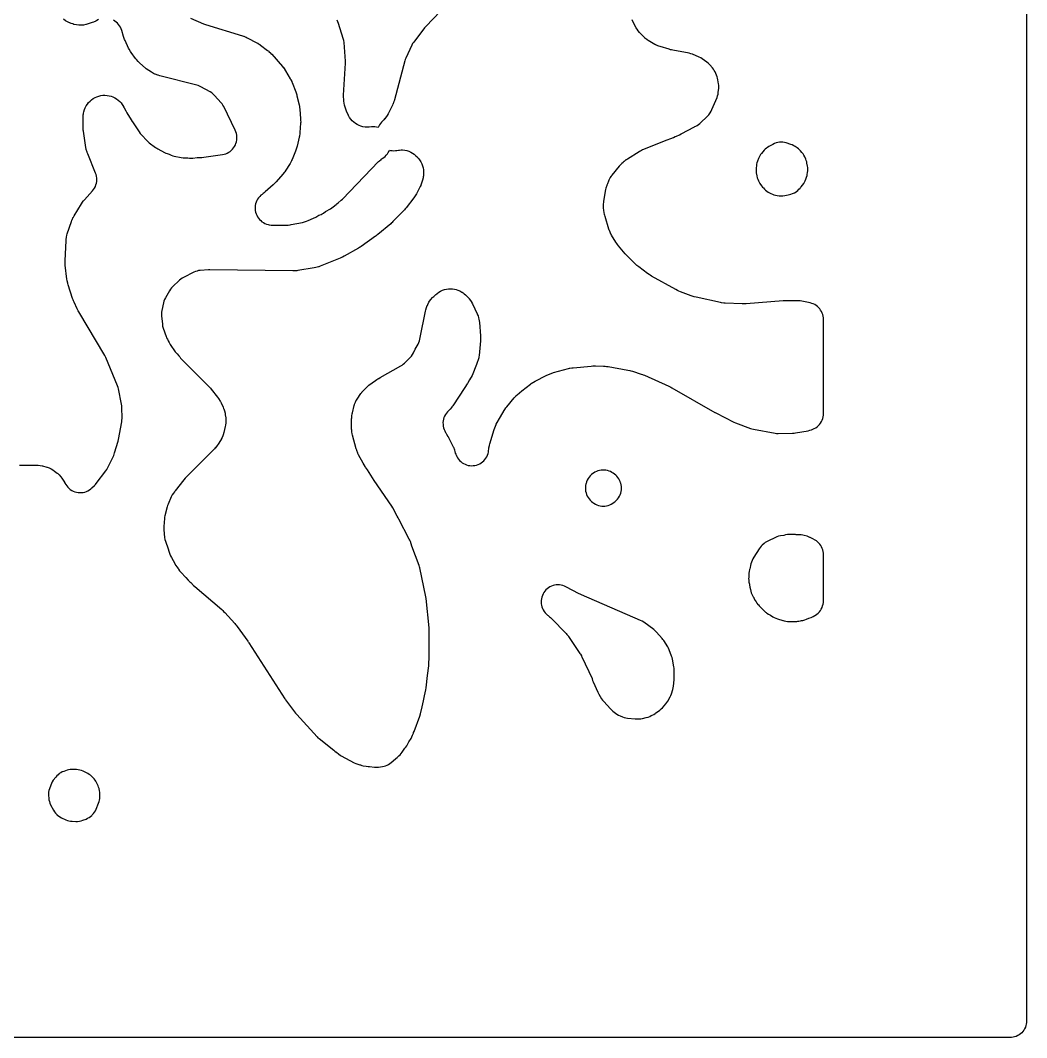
# Model space of a CAD drawing. Header units: millimetres. Extents: x 0 to 300, y 0 to 300.
# Drawn here: x 151.6 to 300.1, y -0.1 to 150 of the extents above; entities that cross this region are included whole.
import ezdxf

# ---------------------------------------------------------------- set-up
doc = ezdxf.new("R2010")
doc.units = ezdxf.units.MM
doc.layers.add('CUT', color=7, linetype='CONTINUOUS')

msp = doc.modelspace()

# ---------------------------------------------------------------- linework, layer by layer
at = {"layer": 'CUT'}
for points in [[(300.15, 297.0112), (300.15, 2.4114), (300.1379, 2.1654), (300.1369, 2.1453), (300.135, 2.1053), (300.099, 1.8629), (300.0395, 1.6252), (299.9569, 1.3944), (299.8521, 1.1729), (299.7262, 0.9627), (299.5802, 0.7659), (299.4156, 0.5844), (299.2341, 0.4198), (299.0373, 0.2738), (298.8271, 0.1479), (298.6056, 0.0431), (298.3748, -0.0395), (298.1371, -0.099), (297.8947, -0.135), (297.5886, -0.15), (297.0775, -0.15), (297.073, -0.15), (3, -0.15)], [(217.9244, 155.894), (211.439, 149.0751), (211.2697, 148.8774), (209.6629, 146.7907), (209.5084, 146.5656), (209.3794, 146.325), (208.4868, 144.4175), (208.4017, 144.2123), (208.3352, 144.0004), (206.8109, 138.2684), (206.7573, 138.0853), (206.7468, 138.0529), (206.612, 137.6963), (206.5983, 137.6651), (206.5174, 137.4924), (205.8754, 136.2075), (205.7905, 136.0474), (205.7747, 136.0191), (205.5977, 135.7369), (205.3943, 135.4731), (205.3733, 135.4484), (205.2526, 135.3133), (205.2107, 135.2686), (205.0813, 135.1373), (205.0134, 135.0717), (205.0148, 135.0703), (204.9157, 134.9747), (204.759, 134.7912), (204.6207, 134.5935), (204.5021, 134.3834), (204.422, 134.2026), (204.4209, 134.203), (204.1823, 134.2545), (203.9399, 134.2826), (203.6958, 134.2868), (203.4526, 134.2673), (203.1011, 134.2216), (202.7921, 134.2122), (202.4837, 134.233), (202.1788, 134.2841), (201.8804, 134.3649), (201.5914, 134.4745), (201.3145, 134.612), (201.0525, 134.776), (200.8079, 134.965), (200.583, 135.1771), (200.38, 135.4102), (200.2008, 135.6621), (200.0325, 135.9562), (200.0176, 135.9855), (199.9381, 136.1518), (199.7448, 136.5829), (199.6827, 136.7298), (199.6721, 136.7563), (199.5753, 137.0332), (199.5024, 137.3173), (199.4964, 137.3453), (199.4667, 137.502), (199.3736, 138.057), (199.345, 138.2622), (199.3409, 138.2989), (199.3179, 138.7124), (199.3179, 138.7493), (199.3235, 138.9564), (199.5822, 143.6656), (199.5798, 143.9773), (199.3863, 146.7413), (199.3482, 147.0348), (199.2757, 147.3218), (198.5732, 149.539), (198.4801, 149.7867), (198.3612, 150.0231)], [(163.1376, 150.101), (162.9132, 149.9864), (162.7587, 149.8974), (162.4207, 149.7483), (162.3871, 149.7356), (162.1972, 149.6695), (161.4823, 149.4421), (161.2916, 149.3869), (161.2573, 149.3779), (160.9, 149.3047), (160.5688, 149.2727), (160.236, 149.2759), (159.9055, 149.3143), (159.5496, 149.3944), (159.5155, 149.404), (159.3259, 149.4628), (159.0765, 149.5475), (158.8947, 149.6144), (158.8626, 149.6272), (158.5391, 149.7758), (158.2596, 149.9411), (157.9735, 150.1529)], [(176.7383, 150.3238), (178.6515, 149.4946), (178.9151, 149.3976), (184.3855, 147.7259), (184.5503, 147.6713), (184.5796, 147.6609), (184.9008, 147.5291), (184.929, 147.516), (185.0847, 147.4391), (186.4925, 146.7029), (186.6253, 146.63), (186.6489, 146.6164), (186.9051, 146.4548), (186.9274, 146.4394), (187.0504, 146.351), (188.1047, 145.5603), (188.2573, 145.4396), (188.284, 145.4173), (188.5692, 145.1531), (188.5934, 145.1282), (188.7254, 144.9853), (190.3021, 143.1868), (190.417, 143.0492), (190.437, 143.0241), (190.6464, 142.7333), (190.6639, 142.7065), (190.7579, 142.5539), (191.4432, 141.3803), (191.5139, 141.2537), (191.5262, 141.2307), (191.6526, 140.9697), (191.6631, 140.9459), (191.7186, 140.8119), (192.2538, 139.4475), (192.3026, 139.3158), (192.3109, 139.292), (192.3936, 139.0236), (192.4001, 138.9992), (192.4339, 138.8629), (192.7356, 137.5377), (192.7834, 137.29), (192.8101, 137.1209), (192.841, 136.8705), (192.9665, 135.4696), (192.977, 135.3174), (192.9783, 135.2902), (192.9807, 134.9852), (192.9798, 134.9579), (192.9718, 134.8056), (192.87, 133.422), (192.8558, 133.2702), (192.8527, 133.2431), (192.8057, 132.942), (192.8004, 132.9152), (192.7678, 132.7663), (192.4405, 131.4053), (192.3667, 131.1415), (192.3102, 130.9645), (192.2174, 130.7067), (191.7185, 129.4655), (191.6473, 129.2998), (191.6338, 129.2706), (191.4771, 128.9683), (191.4128, 128.8693), (191.3279, 128.7235), (190.782, 127.8802), (190.6294, 127.662), (190.5208, 127.5177), (190.3531, 127.3108), (189.3742, 126.187), (189.2117, 126.012), (189.0978, 125.8969), (188.9245, 125.7326), (187.7239, 124.6649), (187.5688, 124.5344), (187.4612, 124.4486), (187.2724, 124.3063), (187.273, 124.3055), (187.1085, 124.1756), (186.9299, 124.0031), (186.7692, 123.8138), (186.6281, 123.6095), (186.508, 123.3922), (186.4101, 123.164), (186.3352, 122.9273), (186.2842, 122.6843), (186.2576, 122.4374), (186.2556, 122.1891), (186.2782, 121.9418), (186.3253, 121.698), (186.3962, 121.4601), (186.4905, 121.2304), (186.6071, 121.0112), (186.7448, 120.8046), (186.9024, 120.6127), (187.0782, 120.4373), (187.2705, 120.2803), (187.4775, 120.1431), (187.697, 120.0272), (187.927, 119.9335), (188.1651, 119.8632), (188.3443, 119.8198), (188.639, 119.7669), (188.9378, 119.7496), (190.8722, 119.7536), (191.1496, 119.7696), (191.4236, 119.8163), (191.5601, 119.8475), (191.5995, 119.8534), (193.2579, 120.1777), (193.5481, 120.2528), (193.8273, 120.3621), (194.0734, 120.4759), (194.8677, 120.7855), (195.1997, 120.9439), (195.6838, 121.2205), (195.9811, 121.3579), (196.1599, 121.4495), (196.3309, 121.5552), (196.666, 121.7814), (197.3953, 122.198), (197.5858, 122.3185), (197.7647, 122.4557), (198.2031, 122.8245), (198.3219, 122.9133), (198.4908, 123.0666), (198.9547, 123.4568), (199.1392, 123.6286), (204.4925, 129.1433), (204.6035, 129.253), (204.6238, 129.2722), (204.859, 129.4773), (204.8808, 129.4947), (205.0047, 129.5898), (205.2547, 129.7735), (205.4441, 129.9275), (205.6176, 130.0992), (205.7735, 130.2869), (205.9103, 130.489), (206.0268, 130.7035), (206.0884, 130.8493), (206.2339, 130.812), (206.4723, 130.775), (206.7132, 130.7612), (206.9542, 130.7706), (207.1503, 130.7974), (207.1626, 130.7975), (207.4074, 130.8233), (207.5356, 130.8433), (207.5673, 130.8475), (207.8351, 130.8697), (208.0344, 130.8671), (208.3421, 130.8326), (208.6449, 130.7681), (208.9399, 130.674), (209.2242, 130.5515), (209.4951, 130.4015), (209.75, 130.2256), (209.9863, 130.0256), (210.2225, 129.7818), (210.2442, 129.757), (210.3626, 129.6153), (210.4015, 129.5663), (210.5125, 129.4193), (210.5317, 129.3926), (210.7152, 129.108), (210.8564, 128.8333), (210.97, 128.546), (211.0548, 128.2489), (211.1101, 127.945), (211.1353, 127.6371), (211.1301, 127.3283), (211.0913, 126.9919), (211.0859, 126.9594), (211.0513, 126.7785), (210.9753, 126.4272), (210.9369, 126.2669), (210.9294, 126.2384), (210.8395, 125.9489), (210.7244, 125.6684), (210.7121, 125.6416), (210.6396, 125.4935), (210.0824, 124.4156), (210.0009, 124.2663), (209.9857, 124.2399), (209.8028, 123.9532), (209.7853, 123.9283), (209.6843, 123.7915), (208.5547, 122.3316), (208.4119, 122.1581), (208.3115, 122.0432), (208.1586, 121.8786), (206.6081, 120.3063), (206.4828, 120.185), (206.3957, 120.1046), (206.2649, 119.9892), (204.3636, 118.3898), (204.2356, 118.2868), (204.1471, 118.2188), (204.0146, 118.1215), (201.9048, 116.6415), (201.7554, 116.5419), (201.6522, 116.4767), (201.4982, 116.3844), (199.3817, 115.1841), (199.165, 115.0703), (199.0155, 114.998), (198.7918, 114.8986), (195.8655, 113.7117), (195.6709, 113.6389), (195.6359, 113.6269), (195.2362, 113.5144), (195.2001, 113.5063), (194.9961, 113.4668), (192.5644, 113.0651), (192.3998, 113.0416), (192.3703, 113.0381), (192.0389, 113.0131), (192.0091, 113.0122), (191.8429, 113.0108), (179.5656, 113.178), (179.3492, 113.1716), (178.1606, 113.0846), (177.9169, 113.0547), (177.6772, 113.0009), (177.4439, 112.924), (177.2193, 112.8245), (175.6967, 112.0583), (175.4898, 111.9415), (175.2949, 111.8057), (175.1137, 111.6519), (174.0701, 110.6769), (173.8951, 110.496), (173.7392, 110.2985), (173.6039, 110.0864), (173.0025, 109.0294), (172.8888, 108.8037), (172.7985, 108.5678), (172.7324, 108.3239), (172.4826, 107.1738), (172.4406, 106.9171), (172.4256, 106.6573), (172.4376, 106.3974), (172.5602, 105.156), (172.6059, 104.867), (172.6851, 104.5853), (173.1097, 103.3562), (173.197, 103.1373), (173.3046, 102.9276), (173.3935, 102.7884), (173.4216, 102.716), (173.5492, 102.4385), (173.7098, 102.1786), (174.476, 101.0926), (174.5953, 100.9368), (174.7265, 100.7909), (175.003, 100.5066), (175.1351, 100.3197), (175.2622, 100.1551), (175.4024, 100.0016), (179.4211, 95.9547), (179.5606, 95.8064), (179.6526, 95.7032), (179.7838, 95.5475), (180.7119, 94.384), (180.8462, 94.2049), (180.8692, 94.1723), (181.1045, 93.7917), (181.1234, 93.7566), (181.2237, 93.5564), (181.5338, 92.8882), (181.6091, 92.7146), (181.6217, 92.6832), (181.7356, 92.3545), (181.8157, 92.0161), (181.8219, 91.9828), (181.8514, 91.7959), (181.9107, 91.3483), (181.9288, 91.1834), (181.9314, 91.1538), (181.9445, 90.8492), (181.9319, 90.5712), (181.8912, 90.269), (181.8859, 90.2398), (181.8529, 90.0772), (181.6461, 89.1626), (181.6068, 89.0048), (181.5992, 88.9767), (181.5082, 88.6919), (181.403, 88.4402), (181.2643, 88.1753), (181.2497, 88.1502), (181.165, 88.0113), (180.7891, 87.424), (180.6757, 87.257), (180.6547, 87.2277), (180.4019, 86.9132), (180.3779, 86.8864), (180.2391, 86.7398), (175.9489, 82.4436), (175.7364, 82.2013), (174.4598, 80.5417), (174.3896, 80.4539), (174.3642, 80.4187), (174.3587, 80.4104), (174.1939, 80.1961), (174.0242, 79.9453), (173.886, 79.6759), (173.4047, 78.5785), (173.3286, 78.3828), (173.2691, 78.1815), (172.9355, 76.8487), (172.895, 76.6546), (172.8701, 76.458), (172.769, 75.2944), (172.7597, 75.0565), (172.7731, 74.8188), (172.893, 73.6693), (172.9387, 73.3876), (173.0162, 73.1131), (173.4016, 71.9964), (173.5045, 71.6339), (173.5923, 71.3785), (173.6786, 71.1947), (173.7739, 70.959), (173.8965, 70.7286), (174.164, 70.2835), (174.5535, 69.5585), (174.7016, 69.3169), (174.876, 69.0935), (174.8859, 69.0822), (174.9434, 68.9867), (175.1057, 68.7487), (175.2944, 68.531), (176.0513, 67.7531), (176.3659, 67.3943), (176.618, 67.1449), (176.7695, 67.015), (177.1713, 66.602), (177.3361, 66.4473), (181.3214, 63.0313), (181.4899, 62.8776), (181.6012, 62.7699), (181.7601, 62.6063), (183.2414, 60.9856), (183.3764, 60.8295), (183.4651, 60.721), (183.5913, 60.5577), (185.1808, 58.3795), (185.2458, 58.2875), (185.289, 58.2244), (185.3513, 58.1305), (190.6596, 49.8547), (190.6777, 49.827), (190.681, 49.8219), (190.7611, 49.7077), (192.2332, 47.7279), (192.3978, 47.5289), (195.3903, 44.2696), (195.5329, 44.1264), (195.6865, 43.9952), (197.8907, 42.2621), (198.0297, 42.1441), (198.2224, 41.9961), (198.2538, 41.9765), (198.6161, 41.6916), (198.7925, 41.565), (198.9791, 41.4541), (200.8776, 40.4351), (201.1447, 40.3114), (201.4245, 40.2199), (201.735, 40.1383), (201.8137, 40.1036), (202.0146, 40.0347), (202.2205, 39.9831), (202.6404, 39.8966), (202.9348, 39.854), (203.1412, 39.849), (203.8673, 39.7801), (204.1633, 39.7697), (204.4585, 39.7943), (205.0662, 39.8815), (205.2954, 39.9254), (205.5195, 39.9905), (205.7366, 40.0761), (205.9447, 40.1817), (206.1421, 40.3062), (206.327, 40.4485), (206.9968, 41.0159), (207.0402, 41.0467), (207.2193, 41.1864), (207.385, 41.3418), (207.3956, 41.3537), (207.4809, 41.4259), (207.6623, 41.5958), (207.8259, 41.7828), (207.9702, 41.9851), (208.1603, 42.2819), (208.3798, 42.5526), (208.516, 42.7375), (208.6347, 42.934), (208.9499, 43.5146), (209.2744, 44.0212), (209.4038, 44.2485), (209.5087, 44.488), (209.624, 44.7941), (209.6553, 44.871), (209.7238, 45.0588), (210.5716, 47.3087), (210.6755, 47.6608), (210.9002, 48.6976), (211.1251, 49.5563), (211.1809, 49.8314), (211.2514, 50.3183), (211.4439, 51.2068), (211.4863, 51.4692), (211.6824, 53.295), (211.8873, 54.7098), (211.9131, 55.0548), (211.9153, 55.4622), (211.9273, 55.5745), (211.9416, 55.8255), (211.9687, 60.0539), (211.9563, 60.3191), (211.521, 64.6656), (211.4794, 64.9337), (210.5831, 69.1721), (210.5359, 69.3594), (210.4744, 69.5424), (209.3957, 72.383), (209.172, 73.067), (209.0998, 73.2603), (209.0119, 73.4471), (207.4705, 76.3985), (207.3589, 76.5908), (207.2246, 76.8002), (206.5605, 78.0502), (206.42, 78.2832), (203.8495, 82.0632), (202.8395, 83.6381), (202.5661, 84.0645), (202.5189, 84.138), (202.2041, 84.6289), (201.5332, 85.8759), (201.4365, 86.0685), (201.4203, 86.1034), (201.261, 86.5037), (201.2489, 86.5401), (201.1868, 86.7465), (200.6336, 88.7955), (200.594, 88.9561), (200.5876, 88.985), (200.5345, 89.2843), (200.508, 89.5871), (200.5068, 89.6166), (200.5033, 89.782), (200.5045, 91.1613), (200.5079, 91.317), (200.5091, 91.3449), (200.5332, 91.6303), (200.5808, 91.9128), (200.5866, 91.9401), (200.622, 92.0918), (200.8931, 93.1523), (200.9387, 93.3153), (200.9475, 93.3443), (201.0515, 93.6378), (201.1329, 93.8148), (201.1947, 93.9232), (201.2109, 93.9488), (201.3047, 94.0901), (201.8758, 94.9093), (201.9979, 95.0746), (202.0205, 95.1034), (202.2907, 95.4126), (202.3163, 95.4388), (202.4638, 95.5819), (203.062, 96.1312), (204.0295, 96.8513), (204.2212, 96.985), (204.3542, 97.0716), (204.4612, 97.1367), (204.4686, 97.141), (204.4815, 97.1485), (204.4945, 97.1561), (204.706, 97.2792), (207.7678, 99.0127), (207.954, 99.1292), (208.1292, 99.2616), (208.2921, 99.4088), (209.1454, 100.2508), (209.3308, 100.4552), (209.4925, 100.6787), (209.6286, 100.9187), (209.8958, 101.457), (210.308, 102.2241), (210.4196, 102.4605), (210.5058, 102.7072), (210.5658, 102.9616), (210.6045, 103.1754), (211.4085, 107.0946), (211.447, 107.2627), (211.4546, 107.2926), (211.5466, 107.5961), (211.6661, 107.8899), (211.679, 107.9179), (211.7549, 108.0728), (211.9224, 108.3959), (212.0063, 108.5473), (212.1875, 108.8004), (212.4502, 109.091), (212.4773, 109.1177), (212.6332, 109.2631), (212.9512, 109.5431), (213.0886, 109.6584), (213.1136, 109.6784), (213.3807, 109.8717), (213.6401, 110.0239), (213.9129, 110.1506), (214.1965, 110.2508), (214.4884, 110.3233), (214.7859, 110.3677), (215.0862, 110.3834), (215.3867, 110.3704), (215.6846, 110.3287), (215.9584, 110.2632), (216.1772, 110.1901), (216.1953, 110.1839), (216.4817, 110.0551), (216.7812, 109.8823), (216.8095, 109.864), (216.965, 109.758), (217.0699, 109.6825), (217.1227, 109.6427), (217.2908, 109.4972), (217.314, 109.4751), (217.4409, 109.3484), (217.698, 109.0791), (217.8309, 108.9323), (217.8539, 108.9054), (218.0423, 108.6609), (218.2279, 108.3605), (218.2453, 108.3285), (218.3379, 108.147), (219.0374, 106.6787), (219.1056, 106.5267), (219.1598, 106.3828), (219.2393, 106.1012), (219.2459, 106.0734), (219.2794, 105.9178), (219.3775, 105.4085), (219.5375, 103.4245), (219.5471, 103.2599), (219.5482, 103.2304), (219.5457, 102.9006), (219.5442, 102.8711), (219.5321, 102.7066), (219.3223, 100.517), (219.2999, 100.3319), (219.2951, 100.2989), (219.2746, 100.1949), (218.9504, 99.1879), (218.2883, 97.5947), (217.8969, 96.9283), (217.5999, 96.4228), (217.5658, 96.3646), (217.2318, 95.7961), (215.4269, 93.0885), (215.3161, 92.9312), (215.2956, 92.9036), (215.0702, 92.6309), (214.7724, 92.3378), (214.7728, 92.3374), (214.648, 92.2148), (214.4871, 92.0213), (214.3465, 91.8126), (214.2276, 91.5908), (214.1316, 91.3582), (214.0594, 91.1171), (214.0119, 90.8699), (213.9894, 90.6193), (213.9923, 90.3676), (214.0204, 90.1176), (214.0736, 89.8716), (214.1512, 89.6322), (214.2524, 89.4018), (214.3764, 89.1828), (214.3794, 89.1785), (214.4002, 89.1308), (214.5166, 88.9208), (214.7168, 88.5975), (214.7314, 88.5714), (214.8098, 88.4237), (215.4108, 87.2267), (215.5019, 87.0313), (215.5171, 86.9961), (215.665, 86.5915), (215.6761, 86.5547), (215.7297, 86.3565), (215.8054, 86.1227), (215.8824, 85.9464), (215.9098, 85.8637), (216.0105, 85.6373), (216.1332, 85.4219), (216.2766, 85.2198), (216.4394, 85.0328), (216.6198, 84.8629), (216.8162, 84.7117), (217.0266, 84.5806), (217.2489, 84.4711), (217.481, 84.3841), (217.7206, 84.3205), (217.9653, 84.281), (218.2127, 84.2658), (218.4603, 84.2753), (218.7059, 84.3092), (218.9468, 84.3673), (219.1808, 84.4489), (219.4056, 84.5533), (219.619, 84.6795), (219.8188, 84.8261), (220.0031, 84.9919), (220.1701, 85.175), (220.3181, 85.3738), (220.4457, 85.5863), (220.5517, 85.8104), (220.6349, 86.0438), (220.6946, 86.2844), (220.7302, 86.5297), (220.7461, 86.6975), (220.7679, 86.8799), (220.7726, 86.9124), (220.8429, 87.2729), (220.8508, 87.3048), (220.8991, 87.4821), (221.5292, 89.5894), (221.845, 90.3577), (221.8539, 90.3752), (222.4571, 91.4899), (223.0205, 92.4335), (223.0981, 92.558), (223.1125, 92.58), (223.282, 92.8193), (223.2981, 92.8401), (223.3897, 92.9546), (224.4806, 94.2636), (224.5757, 94.3734), (224.5931, 94.3927), (224.7957, 94.6007), (224.8146, 94.6186), (224.9218, 94.7166), (225.6054, 95.3176), (226.9037, 96.3167), (226.9968, 96.3849), (227.5864, 96.7423), (229.2372, 97.5779), (230.2857, 98.0047), (232.5301, 98.6098), (232.6868, 98.6484), (232.715, 98.6547), (233.0325, 98.7116), (233.0611, 98.7154), (233.2214, 98.7336), (235.867, 98.9756), (236.0949, 98.9894), (236.2499, 98.9941), (236.4783, 98.9941), (237.6753, 98.9575), (237.942, 98.9398), (238.1224, 98.9213), (238.3872, 98.8846), (241.2972, 98.3755), (241.5529, 98.3215), (241.7251, 98.2788), (241.9764, 98.2072), (243.2315, 97.8014), (243.4205, 97.7347), (243.5476, 97.686), (243.7328, 97.6092), (247.3342, 96.0028), (247.5072, 95.9202), (247.6233, 95.8612), (247.7918, 95.7699), (254.1389, 92.1204), (254.1632, 92.1066), (254.1677, 92.1041), (254.2718, 92.049), (256.9414, 90.7146), (257.1597, 90.6183), (259.3645, 89.768), (259.5904, 89.6931), (259.8224, 89.6399), (263.0017, 89.0693), (263.236, 89.0386), (263.4721, 89.0302), (265.6065, 89.0547), (265.8145, 89.0658), (266.0209, 89.0942), (267.8974, 89.4322), (268.1382, 89.488), (268.3722, 89.5672), (268.568, 89.6445), (268.7946, 89.7473), (269.0098, 89.872), (269.2116, 90.0176), (269.398, 90.1825), (269.567, 90.3651), (269.717, 90.5636), (269.8465, 90.776), (269.9543, 91.0003), (270.0393, 91.2342), (270.1006, 91.4753), (270.1376, 91.7214), (270.15, 91.9699), (270.15, 105.8502), (270.1383, 106.0919), (270.1033, 106.3313), (270.0452, 106.5663), (269.9648, 106.7945), (269.8627, 107.0139), (269.7398, 107.2224), (269.5973, 107.418), (269.4366, 107.5989), (269.2592, 107.7634), (269.0667, 107.9101), (268.8609, 108.0374), (268.6437, 108.1442), (268.4173, 108.2295), (268.1836, 108.2926), (266.9628, 108.5593), (266.6969, 108.6026), (266.4278, 108.6169), (264.4047, 108.6158), (264.3668, 108.6155), (264.3599, 108.6154), (264.2002, 108.6078), (258.7307, 108.1708), (258.5098, 108.1597), (258.3594, 108.1566), (258.138, 108.1586), (255.6513, 108.2539), (255.4854, 108.264), (255.4557, 108.2665), (255.126, 108.3086), (255.0967, 108.3136), (254.9335, 108.3456), (251.3391, 109.1332), (251.0784, 109.2002), (250.9033, 109.252), (250.648, 109.3375), (249.0349, 109.9434), (248.7825, 110.0489), (248.614, 110.1266), (248.3699, 110.2503), (244.7927, 112.229), (244.5624, 112.3674), (244.4095, 112.4669), (244.1897, 112.6215), (242.8976, 113.601), (242.7273, 113.7381), (242.6144, 113.8345), (242.4524, 113.9813), (241.2662, 115.1207), (241.1107, 115.2792), (241.0083, 115.3898), (240.8625, 115.5573), (239.9213, 116.7045), (239.7673, 116.9056), (239.6675, 117.0455), (239.5275, 117.2566), (238.8835, 118.3024), (238.8038, 118.4381), (238.79, 118.4627), (238.6595, 118.7209), (238.5511, 118.9892), (238.5417, 119.0157), (238.492, 119.165), (237.9108, 121.043), (237.8564, 121.2371), (237.8476, 121.272), (237.7705, 121.6675), (237.7655, 121.7032), (237.743, 121.9035), (237.704, 122.3611), (237.6938, 122.5225), (237.6925, 122.5514), (237.6929, 122.8488), (237.7189, 123.1451), (237.7227, 123.1738), (237.7472, 123.3337), (238.0478, 125.0453), (238.0899, 125.2508), (238.0984, 125.2872), (238.2166, 125.6896), (238.2292, 125.7248), (238.305, 125.9205), (238.4607, 126.2913), (238.5296, 126.4454), (238.5425, 126.4727), (238.688, 126.7468), (238.8574, 127.0068), (238.8751, 127.0313), (238.9766, 127.1662), (240.0224, 128.4922), (240.1675, 128.6651), (240.1942, 128.6951), (240.3273, 128.8274), (240.4138, 128.9004), (240.6077, 129.0816), (240.7403, 129.1997), (240.7616, 129.2178), (240.7874, 129.2379), (241.0459, 129.4371), (241.0719, 129.4553), (241.22, 129.5535), (242.9724, 130.6566), (243.1176, 130.7436), (243.144, 130.7585), (243.4455, 130.9123), (243.4731, 130.9248), (243.6287, 130.9913), (246.7111, 132.2269), (248.0384, 132.7318), (248.2806, 132.8389), (248.4414, 132.9205), (248.9151, 133.1104), (249.1624, 133.2256), (251.1003, 134.2603), (251.1801, 134.3099), (251.3272, 134.3845), (251.5241, 134.4958), (251.7101, 134.6245), (251.8837, 134.7695), (252.0778, 134.9471), (252.1089, 134.9719), (252.1674, 135.0291), (252.8629, 135.6654), (253.0484, 135.8542), (253.213, 136.0615), (253.4243, 136.3588), (253.5724, 136.5939), (253.6935, 136.8439), (254.4409, 138.634), (254.5255, 138.8689), (254.5862, 139.1111), (254.6225, 139.3582), (254.6848, 140.0072), (254.6961, 140.2157), (254.6899, 140.4244), (254.6663, 140.6319), (254.5726, 141.232), (254.5271, 141.4557), (254.4614, 141.6744), (254.376, 141.8862), (254.1485, 142.3834), (254.0406, 142.5927), (253.9134, 142.791), (253.7681, 142.9763), (253.3669, 143.4414), (253.1551, 143.6588), (252.9185, 143.8489), (252.2572, 144.3171), (252.0293, 144.4607), (251.7874, 144.5789), (250.8315, 144.9836), (250.5803, 145.0745), (250.3208, 145.138), (247.9086, 145.5937), (247.7084, 145.6373), (247.5734, 145.6705), (247.3759, 145.7249), (246.0544, 146.1278), (245.871, 146.189), (245.8385, 146.2007), (245.4823, 146.351), (245.4513, 146.366), (245.2794, 146.4547), (244.5297, 146.8665), (244.3693, 146.9598), (244.3411, 146.9772), (244.0598, 147.1701), (243.799, 147.39), (243.7747, 147.4125), (243.642, 147.5423), (243.1573, 148.0407), (243.0367, 148.1708), (243.0157, 148.1945), (242.8114, 148.4487), (242.6321, 148.721), (242.616, 148.7482), (242.5292, 148.9029), (241.9802, 149.9378), (241.9013, 150.0955)], [(151.4925, 84.3271), (151.879, 84.3635), (151.9136, 84.365), (152.1078, 84.3681), (154.048, 84.3495), (154.2082, 84.3446), (154.2368, 84.3431), (154.5302, 84.3151), (154.8201, 84.2622), (154.8481, 84.2558), (155.0036, 84.217), (155.352, 84.122), (155.5223, 84.0712), (155.5525, 84.0614), (155.8581, 83.9461), (156.1257, 83.815), (156.404, 83.6441), (156.4303, 83.6263), (156.5748, 83.5228), (156.8891, 83.2862), (157.0412, 83.1654), (157.0678, 83.1432), (157.3292, 82.9002), (157.5641, 82.6315), (157.5856, 82.6043), (157.7016, 82.4486), (157.9218, 82.1368), (158.0082, 82.0089), (158.0232, 81.9857), (158.1672, 81.7414), (158.1844, 81.7058), (158.3035, 81.4877), (158.4438, 81.2825), (158.6037, 81.0922), (158.7817, 80.9187), (158.9761, 80.7638), (159.1849, 80.6289), (159.406, 80.5155), (159.6373, 80.4245), (159.8765, 80.357), (160.1213, 80.3136), (160.3691, 80.2947), (160.6176, 80.3004), (160.8643, 80.3309), (161.1067, 80.3856), (161.3425, 80.4642), (161.5694, 80.5658), (161.785, 80.6895), (161.9873, 80.8339), (162.1742, 80.9977), (162.5513, 81.3628), (162.6813, 81.4985), (162.8008, 81.6436), (164.2128, 83.4964), (164.3559, 83.7054), (164.4771, 83.9277), (165.3741, 85.7919), (165.452, 85.9714), (165.5156, 86.1564), (166.0298, 87.8679), (166.0952, 88.1398), (166.5708, 90.7544), (166.6027, 90.996), (166.6109, 91.2396), (166.5858, 92.9023), (166.5723, 93.1274), (166.5385, 93.3503), (166.0948, 95.5902), (166.0342, 95.8322), (165.9498, 96.0669), (164.2088, 100.2405), (164.0502, 100.556), (160.2335, 106.9733), (160.144, 107.1324), (160.0858, 107.242), (160.0042, 107.4053), (159.5376, 108.3986), (159.4476, 108.6062), (159.3908, 108.7489), (159.3135, 108.9615), (158.6499, 110.9742), (158.5952, 111.1555), (158.5862, 111.1881), (158.5046, 111.5576), (158.499, 111.5909), (158.4722, 111.7783), (158.2261, 113.8806), (158.2113, 114.0347), (158.2092, 114.0623), (158.1987, 114.3715), (158.1989, 114.3993), (158.2032, 114.554), (158.3446, 117.4635), (158.3568, 117.6338), (158.3596, 117.6641), (158.4033, 117.9749), (158.475, 118.2803), (158.4834, 118.3097), (158.5336, 118.4728), (159.1497, 120.3211), (159.2221, 120.5197), (159.2361, 120.5548), (159.414, 120.9382), (159.4318, 120.9714), (159.5367, 121.155), (160.6124, 122.9201), (160.7071, 123.0676), (160.7246, 123.0936), (160.9342, 123.3746), (160.9541, 123.3988), (161.0685, 123.5316), (162.2488, 124.839), (162.4102, 125.0372), (162.5504, 125.2508), (162.6681, 125.4776), (162.7621, 125.7153), (162.8313, 125.9612), (162.875, 126.213), (162.8928, 126.4679), (162.8845, 126.7233), (162.8501, 126.9766), (162.7901, 127.225), (162.705, 127.4659), (161.5413, 130.293), (161.464, 130.4975), (161.4513, 130.5343), (161.3332, 130.9548), (161.3248, 130.9929), (161.2843, 131.2076), (160.8996, 133.6334), (160.8793, 133.7794), (160.8762, 133.8056), (160.8531, 134.0993), (160.852, 134.1257), (160.8491, 134.273), (160.849, 135.464), (160.8531, 135.6394), (160.8545, 135.6707), (160.8873, 136.0199), (160.8916, 136.0509), (160.9202, 136.224), (160.9343, 136.2985), (160.9722, 136.4751), (160.9797, 136.5065), (161.0725, 136.8253), (161.1848, 137.1066), (161.3236, 137.3758), (161.4876, 137.6304), (161.6754, 137.868), (161.8852, 138.0865), (162.115, 138.2838), (162.3627, 138.458), (162.6261, 138.6076), (162.9026, 138.7312), (163.1897, 138.8276), (163.4848, 138.896), (163.785, 138.9356), (164.0877, 138.9462), (164.39, 138.9277), (164.6892, 138.8801), (164.9823, 138.804), (165.2668, 138.7), (165.5399, 138.5691), (165.7992, 138.4126), (166.0423, 138.2319), (166.2668, 138.0286), (166.4707, 137.8046), (166.6522, 137.5621), (166.8245, 137.2784), (166.84, 137.2501), (166.9224, 137.0893), (167.1454, 136.6272), (167.2935, 136.3626), (167.9625, 135.3213), (168.1119, 135.0828), (168.1508, 135.0282), (169.1171, 133.5238), (169.2648, 133.3177), (169.4325, 133.1277), (170.3496, 132.1893), (170.4378, 132.1055), (170.4532, 132.0904), (170.4572, 132.0871), (170.4859, 132.0599), (170.6316, 131.9411), (171.5654, 131.2363), (171.7364, 131.1181), (171.9165, 131.0145), (172.8984, 130.5031), (173.0866, 130.4148), (173.2816, 130.3424), (173.5521, 130.2547), (173.6658, 130.1946), (173.8723, 130.0973), (174.0869, 130.0193), (174.3077, 129.9611), (175.3421, 129.7386), (175.6399, 129.6932), (175.9411, 129.6838), (176.3221, 129.695), (176.5756, 129.6699), (176.8259, 129.6577), (177.0761, 129.6706), (177.717, 129.736), (178.3964, 129.756), (178.6886, 129.7817), (181.4336, 130.1875), (181.6759, 130.2357), (181.9124, 130.3075), (182.1405, 130.4024), (182.3583, 130.5193), (182.5634, 130.6572), (182.7538, 130.8146), (182.9279, 130.99), (183.0837, 131.1818), (183.2199, 131.388), (183.335, 131.6067), (183.4279, 131.8357), (183.4979, 132.0727), (183.5051, 132.1109), (183.5459, 132.3153), (183.57, 132.5645), (183.5691, 132.815), (183.5431, 133.064), (183.4924, 133.3092), (183.4173, 133.5481), (183.3188, 133.7783), (181.6166, 137.2611), (181.5065, 137.4624), (181.3785, 137.6527), (181.2335, 137.8305), (180.2489, 138.9308), (180.055, 139.1249), (179.8409, 139.2966), (179.6094, 139.4439), (178.2557, 140.2035), (178.0585, 140.303), (177.8533, 140.3847), (177.6417, 140.4479), (172.1652, 141.8247), (171.9472, 141.8866), (171.9087, 141.8988), (171.486, 142.0614), (171.4493, 142.0781), (171.246, 142.1783), (170.9513, 142.3347), (170.9498, 142.3357), (170.174, 142.8661), (170.1302, 142.9027), (169.1785, 143.7505), (169.0353, 143.885), (169.0104, 143.9097), (168.7461, 144.2001), (168.7239, 144.2273), (168.6035, 144.3825), (167.9662, 145.2501), (167.864, 145.3965), (167.8463, 145.4231), (167.6633, 145.7296), (167.6483, 145.7578), (167.5679, 145.9173), (167.0502, 147.0085), (166.9869, 147.1494), (166.9761, 147.1749), (166.8671, 147.464), (166.8584, 147.4902), (166.8129, 147.6379), (166.5649, 148.5064), (166.4836, 148.745), (166.3787, 148.9741), (166.2512, 149.1915), (166.1025, 149.395), (165.9341, 149.5824), (165.7477, 149.752), (165.5451, 149.9019), (165.3285, 150.0307)]]:
    msp.add_lwpolyline(points, dxfattribs=at)
for points in [[(261.2839, 125.2735), (261.2938, 125.2607), (261.4483, 125.095), (261.6173, 124.9439), (261.81, 124.7867), (261.9947, 124.6496), (262.1913, 124.5301), (262.3981, 124.4292), (262.6224, 124.3322), (262.8444, 124.2485), (263.0733, 124.1861), (263.3071, 124.1458), (263.6177, 124.1073), (263.8958, 124.0885), (264.1743, 124.1008), (264.4496, 124.144), (264.6921, 124.196), (264.7046, 124.1973), (264.9596, 124.251), (265.3312, 124.3497), (265.6005, 124.4379), (265.858, 124.556), (266.1006, 124.7025), (266.1664, 124.7475), (266.3595, 124.8938), (266.5375, 125.0581), (266.6988, 125.2389), (266.7646, 125.3289), (266.8693, 125.4355), (267.0416, 125.6556), (267.2387, 125.9386), (267.3589, 126.129), (267.4615, 126.3294), (267.5457, 126.5383), (267.6645, 126.8764), (267.7261, 127.0785), (267.7704, 127.285), (267.7971, 127.4946), (267.8262, 127.8388), (267.8351, 128.0527), (267.8257, 128.2667), (267.798, 128.479), (267.7193, 128.9301), (267.6757, 129.1309), (267.6158, 129.3274), (267.5399, 129.5184), (267.3827, 129.8712), (267.2695, 130.0944), (267.1346, 130.3051), (266.9793, 130.5013), (266.7721, 130.7377), (266.6245, 130.8922), (266.4643, 131.0335), (266.2926, 131.1606), (265.979, 131.3727), (265.7715, 131.4988), (265.5527, 131.6042), (265.3248, 131.6879), (264.6559, 131.8971), (264.4114, 131.9602), (264.1618, 131.9983), (263.9096, 132.0111), (263.6575, 131.9983), (263.4079, 131.9602), (263.1634, 131.8971), (262.9265, 131.8096), (262.6997, 131.6988), (262.0829, 131.3577), (261.8976, 131.2444), (261.7228, 131.1154), (261.5599, 130.9718), (261.41, 130.8146), (261.0117, 130.3586), (260.8727, 130.1843), (260.7497, 129.9982), (260.6438, 129.802), (260.5558, 129.5971), (260.4026, 129.1913), (260.3346, 128.9845), (260.2849, 128.7725), (260.2538, 128.557), (260.2157, 128.176), (260.2107, 128.0538), (260.2011, 127.9403), (260.203, 127.7074), (260.2267, 127.4757), (260.2718, 127.2472), (260.2939, 127.1575), (260.3036, 127.1048), (260.3261, 127.0269), (260.3895, 126.7692), (260.457, 126.5423), (260.5456, 126.3228), (260.6545, 126.1127), (260.7829, 125.9138), (261.0193, 125.5829), (261.1661, 125.3967)], [(236.7018, 78.4994), (236.9327, 78.4157), (237.1707, 78.355), (237.4135, 78.318), (237.6588, 78.305), (237.9041, 78.3162), (238.1472, 78.3513), (238.3857, 78.4102), (238.6172, 78.4921), (238.8396, 78.5964), (239.0507, 78.722), (239.2484, 78.8677), (239.4094, 78.9991), (239.594, 79.1656), (239.7611, 79.3496), (239.9091, 79.5492), (240.0366, 79.7626), (240.1422, 79.9876), (240.225, 80.222), (240.2841, 80.4634), (240.2876, 80.4817), (240.3217, 80.7197), (240.3328, 80.9599), (240.3207, 81.2), (240.2856, 81.4379), (240.2279, 81.6713), (240.2148, 81.7149), (240.1387, 81.9323), (240.0429, 82.1418), (239.9282, 82.3415), (239.7956, 82.5299), (239.6463, 82.7053), (239.4814, 82.8661), (239.3024, 83.0111), (239.1246, 83.1421), (238.926, 83.2743), (238.7157, 83.3869), (238.4957, 83.4789), (238.2678, 83.5496), (238.0343, 83.5983), (237.7972, 83.6244), (237.5587, 83.6278), (237.3209, 83.6085), (237.086, 83.5666), (236.8563, 83.5026), (236.6336, 83.4169), (236.4202, 83.3104), (236.2179, 83.184), (236.1102, 83.1094), (235.907, 82.9525), (235.7209, 82.7755), (235.5539, 82.5804), (235.4079, 82.3692), (235.2842, 82.1442), (235.1843, 81.9076), (235.1092, 81.662), (235.0855, 81.5672), (235.037, 81.3226), (235.0132, 81.0743), (235.0142, 80.825), (235.0401, 80.577), (235.0484, 80.5229), (235.1009, 80.271), (235.1789, 80.0259), (235.2817, 79.7901), (235.4082, 79.5661), (235.557, 79.3562), (235.7266, 79.1628), (235.9152, 78.9879), (236.1208, 78.8332), (236.2701, 78.7325), (236.4802, 78.6053)], [(259.6046, 65.2852), (259.7878, 64.9341), (259.8562, 64.7947), (259.8906, 64.7372), (260.0892, 64.3565), (260.204, 64.159), (260.3364, 63.9729), (260.4852, 63.7996), (260.5597, 63.7205), (260.6438, 63.6069), (260.8427, 63.3951), (261.0577, 63.1914), (261.2869, 62.9479), (261.4354, 62.8028), (261.5953, 62.6705), (261.7019, 62.5963), (261.7862, 62.5254), (262.0357, 62.3621), (262.3195, 62.1997), (262.692, 61.9628), (262.9006, 61.8438), (263.1196, 61.7454), (263.3471, 61.6684), (264.1531, 61.4382), (264.1806, 61.4296), (264.2033, 61.4239), (264.363, 61.3783), (264.606, 61.3218), (264.8534, 61.2899), (265.1027, 61.2827), (265.2311, 61.2855), (265.612, 61.257), (265.8235, 61.2501), (266.0349, 61.2612), (266.2446, 61.2901), (266.3899, 61.3165), (266.5155, 61.3255), (266.7634, 61.3686), (266.921, 61.4128), (267.0918, 61.4437), (267.3867, 61.5159), (267.6706, 61.6233), (267.9856, 61.7649), (268.3489, 61.8866), (268.6237, 61.9973), (268.8835, 62.1396), (268.9791, 62.1996), (269.1859, 62.3445), (269.377, 62.5094), (269.5505, 62.6928), (269.7046, 62.8928), (269.8378, 63.1073), (269.9486, 63.3341), (270.0361, 63.5709), (270.0991, 63.8154), (270.1373, 64.0649), (270.15, 64.3171), (270.15, 64.3903), (270.15, 71.07), (270.15, 71.1364), (270.1388, 71.3729), (270.1052, 71.6073), (270.0497, 71.8375), (269.9725, 72.0615), (269.8746, 72.2771), (269.7567, 72.4825), (269.6198, 72.6757), (269.4653, 72.8552), (269.2946, 73.0193), (269.109, 73.1665), (268.9104, 73.2954), (268.5882, 73.4835), (268.3938, 73.5858), (268.1912, 73.6706), (268.1472, 73.6846), (267.9461, 73.7732), (267.7328, 73.8449), (267.2961, 73.9704), (267.0874, 74.0207), (266.8751, 74.0529), (266.6609, 74.0669), (266.1268, 74.0786), (266.0138, 74.0988), (265.7499, 74.1316), (265.484, 74.1361), (265.2191, 74.1124), (265.1348, 74.1003), (265.1157, 74.1008), (264.8431, 74.0919), (264.5732, 74.0533), (264.309, 73.9856), (264.2872, 73.9787), (263.792, 73.9077), (263.5398, 73.8582), (263.294, 73.783), (263.0573, 73.683), (261.955, 73.1492), (261.7534, 73.0399), (261.5627, 72.9126), (261.3845, 72.7684), (261.1144, 72.5285), (260.9519, 72.3703), (260.8043, 72.198), (260.6729, 72.0131), (259.8781, 70.7792), (259.7415, 70.5388), (259.6322, 70.2849), (259.4488, 69.784), (259.3699, 69.5259), (259.3192, 69.2609), (259.2867, 69.0217), (259.2564, 68.937), (259.1931, 68.6724), (259.159, 68.4024), (259.1208, 67.8676), (259.1173, 67.6927), (259.1123, 67.6325), (259.119, 67.366), (259.154, 67.1018), (259.2157, 66.7723), (259.2329, 66.6452), (259.2782, 66.4016), (259.2974, 66.3355), (259.3636, 65.982), (259.4208, 65.7422), (259.5014, 65.5092)], [(229.571, 66.2477), (229.375, 66.0989), (229.1945, 65.9316), (229.0314, 65.7474), (228.8872, 65.548), (228.7633, 65.3354), (228.6609, 65.1117), (228.581, 64.879), (228.5243, 64.6395), (228.4915, 64.3957), (228.4828, 64.1498), (228.4983, 63.9042), (228.5378, 63.6614), (228.6011, 63.4236), (228.6874, 63.1932), (228.7959, 62.9724), (228.9256, 62.7633), (229.0753, 62.568), (229.2434, 62.3883), (229.4284, 62.2261), (229.536, 62.1406), (229.7246, 61.9806), (229.8489, 61.8678), (230.0265, 61.6956), (232.1527, 59.4941), (232.2648, 59.3728), (232.2844, 59.3506), (232.4921, 59.0937), (232.5097, 59.0699), (232.6048, 58.9348), (234.1952, 56.5683), (234.2709, 56.451), (234.284, 56.4297), (234.4221, 56.1871), (234.4336, 56.1649), (234.4958, 56.0399), (236.0105, 52.8455), (236.0157, 52.8164), (236.082, 52.5814), (236.1709, 52.3541), (236.8591, 50.8194), (236.9957, 50.5576), (237.407, 49.8711), (237.5535, 49.6534), (237.722, 49.4522), (238.7182, 48.3825), (238.7541, 48.3395), (238.9019, 48.1775), (239.0634, 48.029), (239.2373, 47.8953), (239.6549, 47.6024), (239.9, 47.4507), (240.161, 47.3283), (240.4944, 47.1947), (240.7251, 47.1152), (240.9624, 47.0584), (241.2042, 47.0251), (242.3597, 46.9231), (242.4473, 46.9137), (242.5127, 46.9096), (242.6599, 46.8966), (242.9206, 46.8873), (243.1809, 46.9051), (243.4379, 46.95), (244.0019, 47.0792), (244.2694, 47.1564), (244.5266, 47.2628), (244.74, 47.3804), (244.882, 47.4427), (245.1041, 47.5686), (245.3122, 47.7165), (245.4329, 47.8119), (245.8115, 48.049), (246.0211, 48.1956), (246.2145, 48.3628), (246.3899, 48.549), (246.8896, 49.137), (247.0321, 49.3214), (247.1568, 49.5183), (247.5108, 50.1397), (247.6274, 50.3717), (247.7194, 50.6144), (247.9156, 51.2267), (247.9811, 51.4741), (248.021, 51.7269), (248.1204, 52.6673), (248.1338, 52.9789), (248.1101, 54.1875), (248.0984, 54.3853), (248.0711, 54.5815), (247.8639, 55.7328), (247.8125, 55.9579), (247.7406, 56.1773), (247.3966, 57.0834), (247.2947, 57.3156), (247.1697, 57.5364), (246.5772, 58.4692), (246.4636, 58.6332), (246.3373, 58.7876), (245.5162, 59.7134), (245.3228, 59.9088), (245.1091, 60.0817), (243.613, 61.1616), (243.3865, 61.3072), (243.1457, 61.4277), (234.4424, 65.2077), (234.3173, 65.2648), (234.233, 65.3052), (234.1101, 65.3668), (232.1438, 66.3982), (231.9206, 66.5016), (231.6882, 66.5826), (231.449, 66.6404), (231.2053, 66.6743), (230.9595, 66.6842), (230.7138, 66.6698), (230.4708, 66.6314), (230.2327, 66.5692), (230.0019, 66.484), (229.7806, 66.3764)], [(157.4433, 32.4183), (157.6903, 32.2895), (158.3205, 32.0042), (158.5403, 31.9169), (158.7674, 31.8508), (158.9997, 31.8065), (159.2352, 31.7844), (159.7899, 31.7585), (160.0554, 31.7603), (160.3192, 31.7902), (160.5783, 31.8478), (160.8299, 31.9327), (161.3054, 32.1218), (161.5316, 32.225), (161.7464, 32.3502), (161.9477, 32.4961), (162.1335, 32.6612), (162.2171, 32.7433), (162.3873, 32.9282), (162.5381, 33.1293), (162.668, 33.3445), (162.7756, 33.5716), (163.1491, 34.4747), (163.2265, 34.6891), (163.284, 34.9096), (163.3213, 35.1344), (163.3379, 35.3617), (163.3463, 35.6691), (163.3435, 35.8741), (163.3239, 36.0782), (163.2876, 36.28), (163.2108, 36.6258), (163.1554, 36.8325), (163.0826, 37.0337), (162.9929, 37.228), (162.8534, 37.4988), (162.7446, 37.689), (162.6197, 37.8689), (162.4794, 38.0372), (162.2759, 38.2608), (162.1116, 38.4252), (161.9327, 38.5736), (161.7408, 38.7048), (161.5375, 38.8177), (160.8487, 39.159), (160.6168, 39.2597), (160.3758, 39.3365), (160.1284, 39.3885), (159.8769, 39.4152), (159.4248, 39.4403), (159.1882, 39.4422), (158.9526, 39.4218), (158.72, 39.3792), (158.4924, 39.3147), (158.0118, 39.1538), (157.7814, 39.0637), (157.561, 38.9512), (157.3527, 38.8176), (157.1588, 38.664), (156.9809, 38.492), (156.8209, 38.3032), (156.4634, 37.8363), (156.3133, 37.6171), (156.1873, 37.3832), (156.0869, 37.1373), (155.8945, 36.584), (155.8231, 36.3391), (155.777, 36.0882), (155.7568, 35.8339), (155.7626, 35.5789), (155.7915, 35.1871), (155.8233, 34.9336), (155.8808, 34.6847), (155.9634, 34.443), (156.0703, 34.2109), (156.4766, 33.4354), (156.6167, 33.2003), (156.7817, 32.9819), (156.9695, 32.7829), (156.9998, 32.7541), (157.2121, 32.5739)]]:
    msp.add_lwpolyline(points, close=True, dxfattribs=at)

doc.saveas('drawing.dxf')
